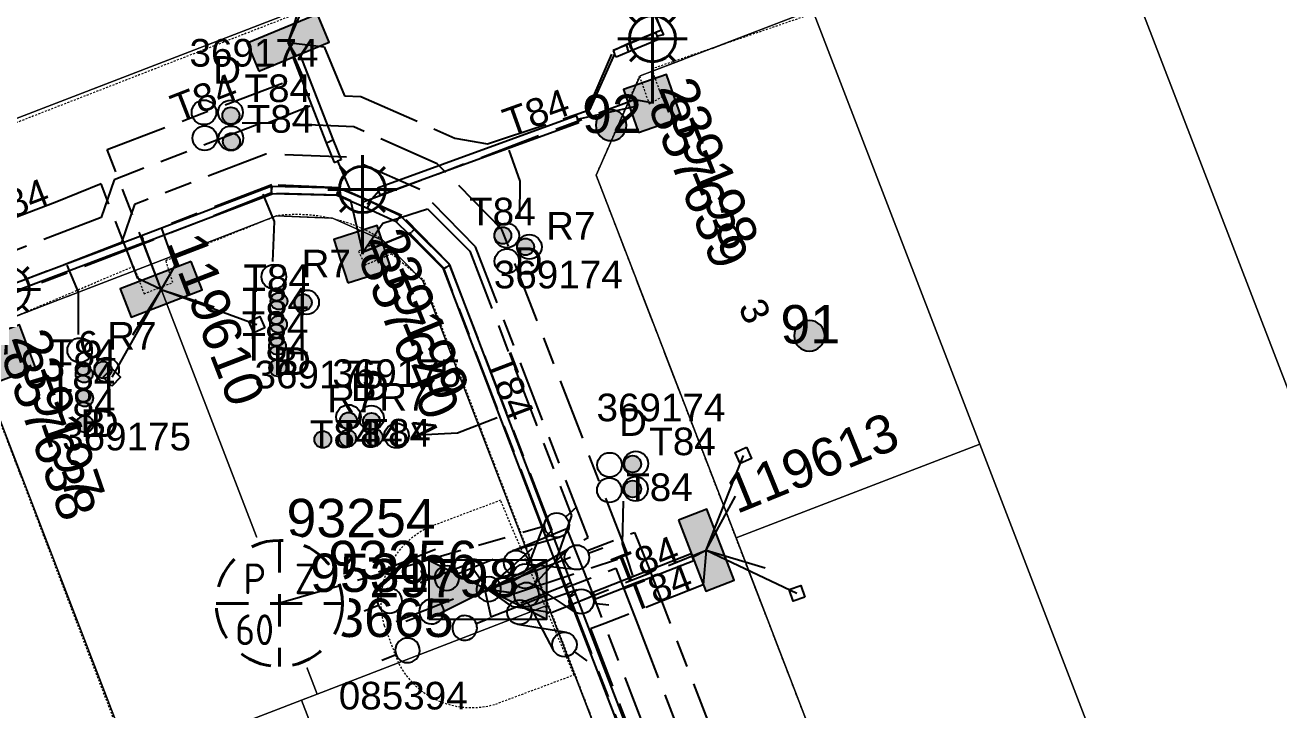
# Model space of a CAD drawing. Header units: metres. Extents: x 308616 to 310825, y 6264327 to 6267194.
# Drawn here: x 309909.7 to 309991.3, y 6266705 to 6266749.6 of the extents above; entities that cross this region are included whole.
import ezdxf
from ezdxf.enums import TextEntityAlignment as Align

# ---------------------------------------------------------------- set-up
doc = ezdxf.new("R2010")
doc.units = ezdxf.units.M
for name, pattern in [('Cable Exist UG', [8.2, 4, -1.2, 1.8, -1.2]), ('Dash', [5, 3, -2]), ('HIDDEN', [0.375, 0.25, -0.125]), ('HIDDEN2', [0.1875, 0.125, -0.0625])]:
    doc.linetypes.add(name, pattern=pattern)
doc.layers.get('0').update_dxf_attribs({"color": 6})
for name, color, linetype in [('_User Miscellaneous9', 7, 'Continuous'), ('Equip_HV_EXT', 7, 'Continuous'), ('Equip_LV_EXT', 7, 'Continuous'), ('Equip_SL_EXT', 7, 'Continuous'), ('Equip_SP_SL_EXT', 7, 'Continuous'), ('Mains_HV_EXT', 7, 'Continuous'), ('Mains_LV_EXT', 7, 'Continuous'), ('Mains_SL_EXT', 7, 'Continuous'), ('Services_SP_EXT', 7, 'Continuous'), ('Sub_SP_EXT', 7, 'Continuous'), ('SupportsOH_SP_TR_HV_LV_SL_EXT', 7, 'Continuous'), ('SupportsUG_SP_LV_EXT', 7, 'Continuous'), ('SupportsUG_SP_LV_SL_EXT', 7, 'Continuous'), ('Trench_SP_EXT', 7, 'Continuous')]:
    doc.layers.add(name, color=color, linetype=linetype)
for name, color, linetype, lineweight in [('Cadastre Developer_SP_EXT', 7, 'Continuous', 5), ('Cadastre Land Parcels_SP_EXT', 7, 'Continuous', 5), ('Cadastre Other Property_SP_EXT', 7, 'HIDDEN', 5), ('Cadastre Roads_SP_EXT', 7, 'Continuous', 5)]:
    doc.layers.add(name, color=color, linetype=linetype, lineweight=lineweight)
doc.styles.add('COLUMN_LABEL', font='arial.ttf')
doc.styles.add('iecARIAL', font='arial.ttf', dxfattribs={"height": 2})
doc.styles.add('IESYMBOL1', font='isocp.shx')
doc.styles.add('POLE_LABEL', font='arial.ttf')
doc.styles.add('SLCP_LABEL', font='arial.ttf', dxfattribs={"height": 3.5})
doc.styles.get("Standard").update_dxf_attribs({"font": 'arial.ttf'})
doc.styles.add('SWITCH_LABEL', font='arial.ttf', dxfattribs={"height": 2.5})

# ---------------------------------------------------------------- blocks, each defined once
blk = doc.blocks.new('SUB_PADMOUNT_EXT')
for points in [[(0, 0), (-3.84, 1.92), (-3.84, -1.92)], [(0, 0), (3.84, 1.92), (3.84, -1.92)]]:
    blk.add_hatch(color=256).paths.add_polyline_path(points)
for p, q in [((3.84, 1.92), (-3.84, -1.92)), ((-3.84, 1.92), (3.84, -1.92))]:
    blk.add_line(p, q)
blk.add_lwpolyline([(-3.84, -1.92), (3.84, -1.92), (3.84, 1.92), (-3.84, 1.92)], close=True)
for tag, height, flags, p in [('ASSET_NUM', 2.5, 8, (2, 2)), ('STREET_CODE', 0.2, 9, (1.5, 0)), ('OPERATING_VOLTAGE', 0.2, 9, (1.5, -0.6)), ('ORIENTATION', 0.2, 9, (1.5, -0.8)), ('CONSTRUCTED_VOLTAGE', 0.2, 9, (1.5, -0.2)), ('NO_PHASES', 0.2, 9, (1.5, -0.4)), ('OWNED_BY', 0.2, 9, (1.5, -1)), ('OPERATED_BY', 0.2, 9, (1.5, -1.2)), ('SECONDARY_VOLTAGE', 0.2, 9, (1.5, -1.6)), ('MAINTAINED_BY', 0.2, 9, (1.5, -1.4)), ('STATE', 0.2, 9, (1.5, -1.8)), ('SUBSTATION_TYPE', 0.2, 9, (1.5, -2.2)), ('USAGE', 0.2, 9, (1.5, -2.4)), ('PARENT', 0.2, 9, (1.5, -2)), ('STREETNAME', 0.2, 9, (1.5, -3)), ('SUBURB', 0.2, 9, (1.5, -3.2)), ('LEGEND', 0.2, 9, (1.5, -2.6)), ('LOCATION', 0.2, 9, (1.5, -2.8)), ('Z', 0.2, 1, (1.5, -3.6)), ('NOTES', 0.2, 9, (1.5, -3.4))]:
    blk.add_attdef(tag, text='', height=height, dxfattribs=dict(flags=flags)).set_placement(p, align=Align.MIDDLE_LEFT)
blk = doc.blocks.new('COLUMN_EXT')
blk.add_hatch(color=256).paths.add_polyline_path([(-1.485, 1.485), (-1.485, -1.485), (1.485, -1.485), (1.485, 1.485)])
blk.add_lwpolyline([(-1.485, -1.485), (1.485, -1.485), (1.485, 1.485), (-1.485, 1.485)], close=True)
for tag, height, style, flags, p in [('ASSET_NUM', 2.5, 'COLUMN_LABEL', 8, (2, 2)), ('STRUCTURE_PLANT_NUMBER', 0.2, 'POLE_LABEL', 9, (1.813, 0.031)), ('STREET_CODE', 0.2, 'COLUMN_LABEL', 9, (1.813, -0.2))]:
    blk.add_attdef(tag, text='', height=height, dxfattribs=dict(style=style, flags=flags)).set_placement(p, align=Align.MIDDLE_LEFT)
at = {"flags": 9}
for tag, p in [('OWNED_BY', (1.813, -0.6)), ('STATE', (1.813, -0.8)), ('COLUMN_TYPE', (1.813, -0.4)), ('STREETNAME', (1.813, -1.6)), ('USAGE', (1.813, -1)), ('LEGEND', (1.813, -1.2)), ('LOCATION', (1.813, -1.4)), ('SUBURB', (1.813, -1.8)), ('NOTES', (1.813, -2))]:
    blk.add_attdef(tag, text='', height=0.2, dxfattribs=at).set_placement(p, align=Align.MIDDLE_LEFT)
at = {"flags": 1}
blk.add_attdef('Z', (1.813, -2.351), '', height=0.2, dxfattribs=at)
blk = doc.blocks.new('PILLAR_EXT')
blk.add_hatch(color=256).paths.add_polyline_path([(-2.475, 0.99), (-2.475, -0.99), (2.475, -0.99), (2.475, 0.99)])
blk.add_lwpolyline([(-2.475, -0.99), (2.475, -0.99), (2.475, 0.99), (-2.475, 0.99)], close=True)
at = {"style": 'iecARIAL', "flags": 8}
blk.add_attdef('ASSET_NUM', (1.5, 3.5), '', height=2.5, dxfattribs=at)
for tag, p, flags in [('OWNED_BY', (0, -0.2), 9), ('STATE', (0, -0.4), 9), ('SUPPORT_TYPE', (0, -0.6), 9), ('USAGE', (0, -0.8), 9), ('LEGEND', (0, -1), 9), ('STREETNAME', (0, -1.8), 9), ('LOCATION', (0, -1.2), 9), ('NOTES', (0, -1.4), 9), ('PARENT', (0, -1.6), 9), ('SUBURB', (0, -2), 1)]:
    blk.add_attdef(tag, p, '', height=0.2, dxfattribs=dict(flags=flags))
blk = doc.blocks.new('DUCT_EXT')
blk.add_circle((0, 0.8), 0.8)
at = {"flags": 1}
blk.add_attdef('Z', (0, 0), '', height=0.2, dxfattribs=at)
at = {"flags": 9}
for tag, p in [('DUCT_CODE', (0, 0)), ('XSECT_TYPE', (0, -0.2)), ('STATE', (0, -0.6)), ('FB_REFERENCE', (0, -0.4)), ('NOTES', (0, -0.8))]:
    blk.add_attdef(tag, text='', height=0.2, dxfattribs=at).set_placement(p, align=Align.MIDDLE_LEFT)
blk = doc.blocks.new('SL_LANTERN_EXT')
at = {"lineweight": 40}
for p, q in [((0, 1.968), (0, 6.468)), ((-1.459, 5.676), (-1.061, 5.278)), ((1.458, 5.676), (1.06, 5.278)), ((-2.25, 4.218), (2.25, 4.218)), ((-1.459, 2.759), (-1.061, 3.157)), ((0, 0), (0, 2.721)), ((1.458, 2.759), (1.06, 3.157))]:
    blk.add_line(p, q, dxfattribs=at)
blk.add_circle((0, 4.218), 1.5, dxfattribs=at)
at = {"style": 'iecARIAL', "flags": 8}
blk.add_attdef('ASSET_NUM', (1.5, 1.5), '', height=2.5, dxfattribs=at)
for tag, p, height, flags in [('CONSTRUCTED_VOLTAGE', (0.981, -0.653), 0.2, 9), ('CONTROL_TYPE', (0.981, -0.853), 0.2, 9), ('LNUMBER', (2.181, -3.253), 2.5, 8), ('OPERATING_VOLTAGE', (0.981, -1.653), 0.2, 9), ('LANTERN_PURPOSE', (0.981, -1.053), 0.2, 9), ('LANTERN_TYPE', (0.981, -1.253), 0.2, 9), ('NO_PHASES', (0.981, -1.453), 0.2, 9), ('ORIENTATION', (0.981, -1.853), 0.2, 9), ('OWNED_BY', (0.981, -2.053), 0.2, 9), ('STATE', (0.981, -2.253), 0.2, 9), ('USAGE', (0.981, -2.453), 0.2, 9), ('CEXIST', (0.981, -2.653), 0.2, 9), ('CNEW', (0.981, -2.853), 0.2, 9), ('CNUMBER', (0.981, -3.053), 0.2, 9), ('CREMOVE', (0.981, -3.253), 0.2, 9), ('CREPLACE', (0.981, -3.453), 0.2, 9), ('LKINGHEIGHT', (0.981, -3.653), 0.2, 9), ('LBRACKET', (0.981, -3.853), 0.2, 9), ('LBRACKETVOCAB', (0.981, -4.053), 0.2, 9), ('LCATEGORY', (0.981, -4.253), 0.2, 9), ('LCHARGE1', (0.981, -4.453), 0.2, 9), ('LCHARGE1PERCENT', (0.981, -4.653), 0.2, 9), ('LCHARGE2', (0.981, -4.853), 0.2, 9), ('LCHARGE2PERCENT', (0.981, -5.053), 0.2, 9), ('LCHARGE3', (0.981, -5.253), 0.2, 9), ('LCHARGE3PERCENT', (0.981, -5.453), 0.2, 9), ('LEXIST', (0.981, -5.653), 0.2, 9), ('LLAMP', (0.981, -5.853), 0.2, 9), ('LLAMPVOCAB', (0.981, -6.053), 0.2, 9), ('LMAST', (0.981, -6.253), 0.2, 9), ('LMASTVOCAB', (0.981, -6.453), 0.2, 9), ('LNEW', (0.981, -6.653), 0.2, 9), ('LANTNUMBER', (0.981, -6.853), 0.2, 9), ('LOUTREACH', (0.981, -7.253), 0.2, 9), ('LOUTREACHVOCAB', (0.981, -7.453), 0.2, 9), ('LRATECODE', (0.981, -7.653), 0.2, 9), ('LREMOVE', (0.981, -7.853), 0.2, 9), ('LREPLACE', (0.981, -8.053), 0.2, 9), ('LTYPE', (0.981, -8.253), 0.2, 9), ('LTYPEVOCAB', (0.981, -8.453), 0.2, 9), ('LEGEND', (0.981, -8.653), 0.2, 9), ('LOCATION', (0.981, -8.853), 0.2, 9), ('NOTES', (0.981, -9.053), 0.2, 9), ('STREETNAME', (0.981, -9.253), 0.2, 9), ('SUBURB', (0.981, -9.453), 0.2, 1)]:
    blk.add_attdef(tag, p, '', height=height, dxfattribs=dict(flags=flags))
blk = doc.blocks.new('CCP_EXT')
at = {"flags": 9}
for tag, p in [('USAGE', (0, -1.2)), ('LEGEND', (0, -1.4)), ('LIFE_SUPPORT', (0, -1.6)), ('STATE', (0, -1.8)), ('NOTES', (0, -2))]:
    blk.add_attdef(tag, text='', height=0.2, dxfattribs=at).set_placement(p, align=Align.MIDDLE_LEFT)
blk.add_wipeout([(0, 0.566), (0.566, 0), (0, -0.566), (-0.566, 0)])
blk.add_lwpolyline([(-0.566, 0), (0, 0.566), (0.566, 0), (0, -0.566), (-0.566, 0)])
at = {"flags": 1}
blk.add_attdef('Z', (0, 0), '', height=0.2, dxfattribs=at)
at = {"flags": 9}
for tag, p in [('CCP_TYPE', (0, 0)), ('OPERATING_VOLTAGE', (0, -0.6)), ('ORIENTATION', (0, -0.8)), ('CONSTRUCTED_VOLTAGE', (0, -0.2)), ('NO_PHASES', (0, -0.4)), ('OWNED_BY', (0, -1))]:
    blk.add_attdef(tag, text='', height=0.2, dxfattribs=at).set_placement(p, align=Align.MIDDLE_LEFT)
blk = doc.blocks.new('POLE_EXT')
blk.add_hatch(color=256).paths.add_polyline_path([(-1, 0, 1), (1, 0, 1)])
blk.add_lwpolyline([(-1, 0, 1), (1, 0, 1)], format="xyb", close=True)
for tag, height, flags, p in [('pNumber', 2.5, 8, (-17.84, 2.067)), ('OWNED_BY', 0.2, 9, (1.355, -0.4)), ('SPECIAL_USE', 0.2, 9, (1.355, -0.8)), ('PARENT', 0.2, 9, (1.355, -0.6)), ('cLV', 0.2, 9, (1.355, -1.4)), ('STATE', 0.2, 9, (1.355, -1)), ('hDepth', 0.2, 9, (1.355, -1.6)), ('USAGE', 0.2, 9, (1.355, -1.2)), ('cHV', 0.2, 9, (1.355, -2)), ('hDia', 0.2, 9, (1.355, -1.8)), ('LBRACKET', 0.2, 9, (1.355, -2.2)), ('LExisting', 0.2, 9, (1.355, -2.4)), ('LANTNUMBER', 0.2, 9, (1.355, -2.6)), ('LOther', 0.2, 9, (1.355, -2.8)), ('LRemove', 0.2, 9, (1.355, -3)), ('LEGEND', 0.2, 9, (1.355, -3.2)), ('cLinedev', 0.2, 9, (1.355, -3.4)), ('pExisting', 0.2, 9, (1.355, -3.8)), ('LOCATION', 0.2, 9, (1.355, -3.6)), ('PFNUMBER', 0.2, 9, (1.355, -4)), ('pFooting', 0.2, 9, (1.355, -4.4)), ('pNew', 0.2, 9, (1.355, -4.6)), ('pRelocate', 0.2, 9, (1.355, -5)), ('NEWPFNUMBER', 0.2, 9, (1.355, -4.2)), ('pRemove', 0.2, 9, (1.355, -5.2)), ('pReplace', 0.2, 9, (1.355, -5.4)), ('pStay', 0.2, 9, (1.355, -5.6)), ('pType', 0.2, 9, (1.355, -5.8)), ('cspan', 0.2, 9, (1.355, -6)), ('STREETNAME', 0.2, 9, (1.355, -6.2)), ('SUBURB', 0.2, 9, (1.355, -6.4)), ('NOTES', 0.2, 9, (1.355, -6.6)), ('OPERATED_BY', 0.2, 9, (1.355, -7.014)), ('MAINTAINED_BY', 0.2, 9, (1.355, -6.814))]:
    blk.add_attdef(tag, text='', height=height, dxfattribs=dict(flags=flags)).set_placement(p, align=Align.MIDDLE_LEFT)
at = {"style": 'POLE_LABEL'}
for tag, height, flags, p in [('ASSET_NUM', 2.5, 8, (2, 2)), ('STRUCTURE_PLANT_NUMBER', 0.2, 9, (1.355, 0.028)), ('STREET_CODE', 0.2, 9, (1.355, -0.2))]:
    blk.add_attdef(tag, text='', height=height, dxfattribs=dict(at, flags=flags)).set_placement(p, align=Align.MIDDLE_LEFT)
at = {"flags": 1}
blk.add_attdef('Z', (1.355, -7.328), '', height=0.2, dxfattribs=at)
blk = doc.blocks.new('LV_UG_DFUSE_CLOSED_EXT')
for points in [[(1, 0), (0, 0)], [(5.04, 0.726), (2.156, -0.717)], [(5.049, -0.707), (2.156, 0.717)], [(6.2, 0.013), (7.2, 0.013)]]:
    blk.add_lwpolyline(points)
for centre in [(1.8, 0), (5.4, 0.011)]:
    blk.add_circle(centre, 0.8)
at = {"flags": 9}
for tag, p in [('ACTUAL_STATUS', (0, 0)), ('OPERATING_VOLTAGE', (0, -0.6)), ('ORIENTATION', (0, -0.8)), ('CONSTRUCTED_VOLTAGE', (0, -0.2)), ('NO_PHASES', (0, -0.4)), ('STATE', (0, -1)), ('SWITCH_TYPE', (0, -1.2)), ('USAGE', (0, -1.4)), ('NOTES', (0, -1.6))]:
    blk.add_attdef(tag, text='', height=0.2, dxfattribs=at).set_placement(p, align=Align.MIDDLE_LEFT)
at = {"flags": 1}
blk.add_attdef('Z', (0, 0), '', height=0.2, dxfattribs=at)
blk = doc.blocks.new('SWG_HOLEC_SU_EXT')
blk.add_line((1.8, -2), (5.8, -2))
for points in [[(1, 0), (0, 0)], [(6.6, 0), (7.6, 0)]]:
    blk.add_lwpolyline(points)
for points in [[(1.8, -0.8, 1), (1.8, 0.8, 1)], [(5.8, -0.8, 1), (5.8, 0.8, 1)]]:
    blk.add_lwpolyline(points, format="xyb", close=True)
at = {"style": 'SWITCH_LABEL', "flags": 8}
blk.add_attdef('ASSET_NUM', text='', height=2.5, rotation=179.95437, dxfattribs=at).set_placement((-2.4, 0), align=Align.MIDDLE_LEFT)
at = {"flags": 1}
blk.add_attdef('Z', (0, 0), '', height=0.2, dxfattribs=at)
at = {"flags": 9}
for tag, p in [('ACTUAL_STATUS', (0, -0.4)), ('CONSTRUCTED_VOLTAGE', (0, -0.6)), ('NO_PHASES', (0, -0.8)), ('OPERATING_VOLTAGE', (0, -1)), ('ORIENTATION', (0, -1.2)), ('OWNED_BY', (0, -1.4)), ('PARENT', (0, -1.6)), ('STATE', (0, -1.8)), ('SWITCH_TYPE', (0, -2)), ('USAGE', (0, -2.2)), ('LOCATION', (0, -2.4)), ('STREETNAME', (0, -2.6)), ('SUBURB', (0, -2.8)), ('NOTES', (0, -3))]:
    blk.add_attdef(tag, text='', height=0.2, dxfattribs=at).set_placement(p, align=Align.MIDDLE_LEFT)
at = {"style": 'SWITCH_LABEL', "flags": 9}
blk.add_attdef('STREET_CODE', text='', height=0.2, dxfattribs=at).set_placement((0, -0.2), align=Align.MIDDLE_LEFT)
blk = doc.blocks.new('CABLE_LARGE_EXT')
h = blk.add_hatch(color=256)
edge = h.paths.add_edge_path()
edge.add_arc((0, 0.55), 0.55, 0, 360)
blk.add_circle((0, 0.55), 0.55)
at = {"flags": 1}
blk.add_attdef('Z', (0, 0), '', height=0.2, dxfattribs=at)
at = {"flags": 9}
for tag, p in [('COND_CODE', (0, 0)), ('XSECT_SIZE', (0, -0.6)), ('STATE', (0, -0.4)), ('FB_REFERENCE', (0, -0.2)), ('NOTES', (0, -0.8))]:
    blk.add_attdef(tag, text='', height=0.2, dxfattribs=at).set_placement(p, align=Align.MIDDLE_LEFT)
blk = doc.blocks.new('SLCP_ZELL_EXT')
blk.add_wipeout([(-0.143, 4.54), (-0.427, 4.522), (-0.711, 4.486), (-0.991, 4.433), (-1.267, 4.362), (-1.539, 4.274), (-1.804, 4.169), (-2.062, 4.047), (-2.312, 3.91), (-2.553, 3.757), (-2.784, 3.589), (-3.004, 3.407), (-3.212, 3.212), (-3.407, 3.004), (-3.589, 2.784), (-3.757, 2.553), (-3.91, 2.312), (-4.047, 2.062), (-4.169, 1.804), (-4.274, 1.539), (-4.362, 1.267), (-4.433, 0.991), (-4.486, 0.711), (-4.522, 0.427), (-4.54, 0.143), (-4.54, -0.143), (-4.522, -0.427), (-4.486, -0.711), (-4.433, -0.991), (-4.362, -1.267), (-4.274, -1.539), (-4.169, -1.804), (-4.047, -2.062), (-3.91, -2.312), (-3.757, -2.553), (-3.589, -2.784), (-3.407, -3.004), (-3.212, -3.212), (-3.004, -3.407), (-2.784, -3.589), (-2.553, -3.757), (-2.312, -3.91), (-2.062, -4.047), (-1.804, -4.169), (-1.539, -4.274), (-1.267, -4.362), (-0.991, -4.433), (-0.711, -4.486), (-0.427, -4.522), (-0.143, -4.54), (0.143, -4.54), (0.427, -4.522), (0.711, -4.486), (0.991, -4.433), (1.267, -4.362), (1.539, -4.274), (1.804, -4.169), (2.062, -4.047), (2.312, -3.91), (2.553, -3.757), (2.784, -3.589), (3.004, -3.407), (3.212, -3.212), (3.407, -3.004), (3.589, -2.784), (3.757, -2.553), (3.91, -2.312), (4.047, -2.062), (4.169, -1.804), (4.274, -1.539), (4.362, -1.267), (4.433, -0.991), (4.486, -0.711), (4.522, -0.427), (4.54, -0.143), (4.54, 0.143), (4.522, 0.427), (4.486, 0.711), (4.433, 0.991), (4.362, 1.267), (4.274, 1.539), (4.169, 1.804), (4.047, 2.062), (3.91, 2.312), (3.757, 2.553), (3.589, 2.784), (3.407, 3.004), (3.212, 3.212), (3.004, 3.407), (2.784, 3.589), (2.553, 3.757), (2.312, 3.91), (2.062, 4.047), (1.804, 4.169), (1.539, 4.274), (1.267, 4.362), (0.991, 4.433), (0.711, 4.486), (0.427, 4.522), (0.143, 4.54)])
at = {"linetype": 'Dash', "lineweight": 40, "ltscale": 0.7}
for p, q in [((0, 4.109), (0, -4.109)), ((-4.109, 0), (4.109, 0))]:
    blk.add_line(p, q, dxfattribs=at)
blk.add_circle((0, 0), 4.109, dxfattribs=at)
at = {"lineweight": 40, "style": 'IESYMBOL1'}
for s, p in [('P', (-1.604, 0)), ('Z', (1.702, 0)), ('60', (-1.612, -3.312))]:
    blk.add_text(s, height=2, dxfattribs=at).set_placement(p, align=Align.BOTTOM_CENTER)
at = {"style": 'SLCP_LABEL'}
for tag, height, flags, p in [('ASSET_NUM', 2.5, 8, (2, 2)), ('STREET_CODE', 0.2, 9, (0, -0.2))]:
    blk.add_attdef(tag, text='', height=height, dxfattribs=dict(at, flags=flags)).set_placement(p, align=Align.MIDDLE_LEFT)
at = {"flags": 1}
blk.add_attdef('Z', (0, 0), '', height=0.2, dxfattribs=at)
at = {"flags": 9}
for tag, p in [('CONSTRUCTED_VOLTAGE', (0, -0.4)), ('CONTROL_TYPE', (0, -0.6)), ('NO_PHASES', (0, -0.8)), ('OPERATING_VOLTAGE', (0, -1)), ('ORIENTATION', (0, -1.2)), ('OWNED_BY', (0, -1.4)), ('USAGE', (0, -1.6)), ('STATE', (0, -2)), ('LOCATION', (0, -1.8)), ('NOTES', (0, -2.2))]:
    blk.add_attdef(tag, text='', height=0.2, dxfattribs=at).set_placement(p, align=Align.MIDDLE_LEFT)

msp = doc.modelspace()

# ---------------------------------------------------------------- linework, layer by layer
at = {"layer": '_User Miscellaneous9'}
for p, q in [((309950.749, 6266749.143), (309948.825, 6266748.341)), ((309950.934, 6266748.7), (309949.008, 6266747.897)), ((309950.749, 6266749.143), (309950.842, 6266748.922)), ((309950.934, 6266748.7), (309950.842, 6266748.922)), ((309927.579, 6266747.735), (309927.356, 6266747.648)), ((309927.579, 6266747.735), (309929.755, 6266742.146)), ((309948.825, 6266748.341), (309947.989, 6266748)), ((309947.989, 6266748), (309948.079, 6266747.778)), ((309948.169, 6266747.556), (309948.079, 6266747.778)), ((309949.008, 6266747.897), (309948.169, 6266747.556)), ((309948.825, 6266748.341), (309948.916, 6266748.119)), ((309949.008, 6266747.897), (309948.916, 6266748.119)), ((309927.132, 6266747.561), (309927.356, 6266747.648)), ((309927.132, 6266747.561), (309929.309, 6266741.968)), ((309932.646, 6266739.046), (309945.575, 6266743.755)), ((309945.575, 6266743.755), (309945.657, 6266743.529)), ((309932.81, 6266738.595), (309945.739, 6266743.304)), ((309945.739, 6266743.304), (309945.657, 6266743.529)), ((309929.309, 6266741.968), (309929.532, 6266742.057)), ((309929.309, 6266741.968), (309929.828, 6266740.696)), ((309929.755, 6266742.146), (309929.532, 6266742.057)), ((309929.755, 6266742.146), (309930.272, 6266740.878)), ((309929.828, 6266740.696), (309930.05, 6266740.787)), ((309930.272, 6266740.878), (309930.05, 6266740.787)), ((309925.708, 6266739.127), (309917.274, 6266735.923)), ((309925.755, 6266739.126), (309925.708, 6266739.127)), ((309925.708, 6266739.127), (309925.749, 6266738.886)), ((309925.744, 6266738.646), (309925.749, 6266738.886)), ((309925.755, 6266739.126), (309925.749, 6266738.886)), ((309925.791, 6266738.645), (309925.749, 6266738.886)), ((309930.11, 6266739.025), (309925.755, 6266739.126)), ((309930.006, 6266738.547), (309930.058, 6266738.786)), ((309930.11, 6266739.025), (309930.058, 6266738.786)), ((309932.174, 6266738.147), (309930.11, 6266739.025)), ((309932.646, 6266739.046), (309932.728, 6266738.821)), ((309932.81, 6266738.595), (309932.728, 6266738.821)), ((309925.791, 6266738.645), (309917.444, 6266735.474)), ((309930.006, 6266738.547), (309925.744, 6266738.646)), ((309925.744, 6266738.646), (309925.791, 6266738.645)), ((309931.987, 6266737.705), (309930.006, 6266738.547)), ((309931.979, 6266737.709), (309932.08, 6266737.926)), ((309931.987, 6266737.705), (309932.08, 6266737.926)), ((309932.174, 6266738.147), (309932.08, 6266737.926)), ((309932.182, 6266738.144), (309932.08, 6266737.926)), ((309934.13, 6266737.232), (309932.182, 6266738.144)), ((309933.852, 6266736.832), (309931.979, 6266737.709)), ((309934.13, 6266737.232), (309933.991, 6266737.032)), ((309935.035, 6266736.339), (309934.13, 6266737.232)), ((309933.852, 6266736.832), (309933.991, 6266737.032)), ((309934.698, 6266735.997), (309933.852, 6266736.832)), ((309935.035, 6266736.339), (309934.866, 6266736.168)), ((309935.035, 6266736.338), (309934.866, 6266736.168)), ((309937.353, 6266734.035), (309935.035, 6266736.338)), ((309917.233, 6266735.907), (309906.873, 6266731.998)), ((309917.401, 6266735.458), (309907.042, 6266731.549)), ((309917.275, 6266735.923), (309917.233, 6266735.907)), ((309917.233, 6266735.907), (309917.317, 6266735.682)), ((309917.274, 6266735.923), (309917.359, 6266735.698)), ((309917.275, 6266735.923), (309917.359, 6266735.698)), ((309917.401, 6266735.458), (309917.317, 6266735.682)), ((309917.444, 6266735.474), (309917.359, 6266735.698)), ((309917.443, 6266735.473), (309917.359, 6266735.698)), ((309917.443, 6266735.473), (309917.401, 6266735.458)), ((309934.697, 6266735.998), (309934.866, 6266736.168)), ((309936.942, 6266733.767), (309934.697, 6266735.998)), ((309934.698, 6266735.997), (309934.866, 6266736.168)), ((309936.942, 6266733.767), (309937.147, 6266733.901)), ((309937.353, 6266734.035), (309937.147, 6266733.901)), ((309945.258, 6266713.321), (309937.353, 6266734.035)), ((309944.81, 6266713.15), (309936.942, 6266733.767)), ((309946.651, 6266712.713), (309953.056, 6266715.224)), ((309953.056, 6266715.224), (309953.144, 6266715)), ((309946.826, 6266712.266), (309953.231, 6266714.777)), ((309953.231, 6266714.777), (309953.144, 6266715)), ((309944.81, 6266713.15), (309945.034, 6266713.236)), ((309944.811, 6266713.148), (309945.034, 6266713.236)), ((309945.105, 6266712.404), (309944.811, 6266713.148)), ((309945.257, 6266713.324), (309945.034, 6266713.236)), ((309945.258, 6266713.321), (309945.034, 6266713.236)), ((309945.552, 6266712.578), (309945.257, 6266713.324)), ((309945.552, 6266712.578), (309945.328, 6266712.491)), ((309954.654, 6266688.944), (309945.552, 6266712.578)), ((309946.651, 6266712.713), (309946.738, 6266712.49)), ((309945.105, 6266712.404), (309945.328, 6266712.491)), ((309954.206, 6266688.772), (309945.105, 6266712.404)), ((309946.826, 6266712.266), (309946.738, 6266712.49))]:
    msp.add_line(p, q, dxfattribs=at)
for points in [[(309923.824, 6266743.276), (309925.478, 6266743.276), (309928.261, 6266744.393)], [(309941.917, 6266737.109), (309941.929, 6266739.481), (309941.216, 6266741.493)], [(309925.826, 6266734.252), (309925.948, 6266736.859), (309925.21, 6266738.641)], [(309913.173, 6266729.497), (309913.175, 6266732.258), (309912.449, 6266734.01)], [(309934.924, 6266722.948), (309937.851, 6266723.082), (309940.441, 6266724.081)], [(309948.626, 6266718.628), (309948.58, 6266715.85), (309949.237, 6266713.795)]]:
    msp.add_lwpolyline(points, dxfattribs=at)
at = {"layer": 'Cadastre Land Parcels_SP_EXT', "linetype": 'Continuous'}
for points in [[(309920.512, 6266855.676), (309926.722, 6266839.548), (309932.999, 6266823.243), (309939.277, 6266806.938), (309945.492, 6266790.795), (309956.635, 6266761.853), (309960.949, 6266750.649), (309971.844, 6266722.351), (309982.732, 6266694.071), (309996.787, 6266699.335), (309996.787, 6266699.335), (309999.68, 6266705.755), (309932.546, 6266880.158)], [(309920.512, 6266855.676), (309926.722, 6266839.548), (309932.999, 6266823.243), (309939.277, 6266806.938), (309945.492, 6266790.795), (309956.635, 6266761.853), (309960.949, 6266750.649), (309971.844, 6266722.351), (309982.732, 6266694.071), (309996.787, 6266699.335), (309996.787, 6266699.335), (309999.68, 6266705.755), (309932.546, 6266880.158)], [(309907.793, 6266730.18), (309917.931, 6266734.084), (309926.077, 6266737.222), (309929.715, 6266737.074), (309933.043, 6266735.597), (309935.593, 6266732.998), (309943.734, 6266711.862), (309952.848, 6266688.2), (309949.96, 6266681.778), (309962.892, 6266686.629), (309966.637, 6266688.034), (309971.504, 6266689.859), (309965.023, 6266692.763), (309955.982, 6266716.243), (309946.881, 6266739.871), (309949.752, 6266746.336), (309960.949, 6266750.649), (309956.635, 6266761.853), (309946.513, 6266757.955), (309936.382, 6266754.053), (309926.263, 6266750.156), (309908.522, 6266743.324)], [(309909.242, 6266698.575), (309916.334, 6266701.307), (309916.711, 6266701.451), (309906.643, 6266727.592)]]:
    msp.add_lwpolyline(points, dxfattribs=at)
for points in [[(309926.263, 6266750.156), (309920.51, 6266765.094), (309898.103, 6266756.463), (309902.057, 6266746.194), (309908.522, 6266743.324), (309926.263, 6266750.156)], [(309971.844, 6266722.351), (309960.949, 6266750.649), (309949.752, 6266746.336), (309946.881, 6266739.871), (309955.982, 6266716.243), (309971.844, 6266722.351)], [(309943.734, 6266711.862), (309935.593, 6266732.998), (309933.043, 6266735.597), (309929.715, 6266737.074), (309926.077, 6266737.222), (309917.931, 6266734.084), (309928.717, 6266706.077), (309943.734, 6266711.862)], [(309927.704, 6266705.687), (309928.717, 6266706.077), (309917.931, 6266734.084), (309907.793, 6266730.18), (309906.643, 6266727.592), (309916.711, 6266701.451), (309927.704, 6266705.687)], [(309982.732, 6266694.071), (309971.844, 6266722.351), (309955.982, 6266716.243), (309965.023, 6266692.763), (309971.504, 6266689.859), (309982.732, 6266694.071)], [(309949.96, 6266681.778), (309952.848, 6266688.2), (309943.734, 6266711.862), (309928.717, 6266706.077), (309927.704, 6266705.687), (309938.561, 6266677.502), (309949.96, 6266681.778)], [(309938.561, 6266677.502), (309927.704, 6266705.687), (309916.711, 6266701.451), (309916.334, 6266701.307), (309927.152, 6266673.221), (309938.561, 6266677.502)]]:
    msp.add_lwpolyline(points, close=True, dxfattribs=at)
at = {"layer": 'Cadastre Other Property_SP_EXT', "linetype": 'HIDDEN2'}
msp.add_lwpolyline([(309956.603, 6266761.757), (309908.993, 6266743.234)], dxfattribs=at)
msp.add_lwpolyline([(309945.435, 6266707.328), (309940.655, 6266718.698), (309936.107, 6266716.986), (309936.107, 6266716.986, 0.379005), (309933.076, 6266710.539), (309933.076, 6266710.539), (309934.03, 6266708.033), (309934.03, 6266708.033, 0.359662), (309940.336, 6266705.422), (309940.336, 6266705.422), (309945.435, 6266707.328)], format="xyb", close=True, dxfattribs=at)
at = {"layer": 'Mains_LV_EXT', "linetype": 'Cable Exist UG'}
for points in [[(309926.834, 6266748.506), (309929.169, 6266748.233), (309929.169, 6266748.233), (309930.494, 6266745.049), (309930.494, 6266745.049), (309931.565, 6266745.006), (309937.685, 6266742.29), (309939.8, 6266741.906), (309946.317, 6266744.077), (309946.317, 6266744.077), (309947.989, 6266747.983), (309948.812, 6266748.389), (309948.812, 6266748.389), (309951.13, 6266749.345), (309948.681, 6266755.52), (309947.381, 6266756.185)], [(309918.563, 6266732.431), (309915.056, 6266741.55), (309915.056, 6266741.55), (309927.761, 6266746.365), (309926.834, 6266748.506)], [(309939.75, 6266712.916), (309941.372, 6266711.792), (309943.966, 6266711.393), (309954.048, 6266715.442)], [(309954.048, 6266715.442), (309953.84, 6266713.18), (309953.84, 6266713.18), (309947.443, 6266710.671), (309946.504, 6266710.32), (309946.504, 6266710.32), (309955.065, 6266688.112), (309951.776, 6266681.056), (309950.561, 6266679.888)]]:
    msp.add_lwpolyline(points, dxfattribs=at)
msp.add_lwpolyline([(309918.563, 6266732.431), (309917.039, 6266733.145), (309914.654, 6266739.302), (309914.654, 6266739.302), (309911.665, 6266738.101), (309905.577, 6266735.799), (309901.868, 6266734.348), (309901.202, 6266736.129), (309899.067, 6266737.06), (309899.067, 6266737.06, -0.203665), (309899.041, 6266737.09), (309899.041, 6266737.09), (309898.99, 6266737.26), (309898.267, 6266739.1), (309895.546, 6266745.942), (309892.221, 6266754.231), (309896.309, 6266755.557)], format="xyb", dxfattribs=at)
at = {"layer": 'Mains_SL_EXT', "linetype": 'Cable Exist UG'}
msp.add_lwpolyline([(309931.693, 6266734.854), (309931.72, 6266738.13), (309931.72, 6266738.13), (309949.363, 6266744.803), (309950.472, 6266744.597)], dxfattribs=at)
at = {"layer": 'Services_SP_EXT'}
msp.add_lwpolyline([(309926.834, 6266748.506), (309929.568, 6266754.834)], dxfattribs=at)
at = {"layer": 'Trench_SP_EXT', "linetype": 'Cable Exist UG'}
for points in [[(309926.834, 6266748.506), (309928.307, 6266753.002)], [(309950.638, 6266750.4), (309951.255, 6266749.023), (309950.842, 6266748.922)], [(309927.356, 6266747.648), (309926.834, 6266748.506)], [(309948.079, 6266747.778), (309946.201, 6266743.604)], [(309945.657, 6266743.529), (309950.472, 6266744.597)], [(309930.05, 6266740.787), (309930.858, 6266738.891)], [(309932.728, 6266738.821), (309931.962, 6266737.959)], [(309918.563, 6266732.431), (309917.335, 6266735.705)], [(309931.692, 6266734.854), (309934.828, 6266736.147)], [(309918.563, 6266732.431), (309916.699, 6266729.447)], [(309918.563, 6266732.431), (309922.01, 6266731.306)], [(309954.048, 6266715.442), (309956.247, 6266719.513)], [(309953.144, 6266715), (309954.048, 6266715.442)], [(309954.048, 6266715.442), (309958.389, 6266714.153)], [(309941.963, 6266712.023), (309945.006, 6266713.215)], [(309946.738, 6266712.49), (309945.543, 6266711.999)]]:
    msp.add_lwpolyline(points, dxfattribs=at)

# ---------------------------------------------------------------- block references
at = {"layer": '_User Miscellaneous9'}
for name, p in [('DUCT_EXT', (309921.349, 6266743.164)), ('DUCT_EXT', (309923.075, 6266743.159)), ('CABLE_LARGE_EXT', (309923.103, 6266743.202)), ('DUCT_EXT', (309921.399, 6266741.485)), ('DUCT_EXT', (309923.1, 6266741.473)), ('CABLE_LARGE_EXT', (309923.135, 6266741.511)), ('DUCT_EXT', (309930.758, 6266723.321)), ('DUCT_EXT', (309932.248, 6266723.26)), ('CABLE_LARGE_EXT', (309930.758, 6266723.321)), ('CABLE_LARGE_EXT', (309932.26, 6266723.286)), ('CABLE_LARGE_EXT', (309929.083, 6266722.108)), ('CABLE_LARGE_EXT', (309930.703, 6266722.185)), ('CABLE_LARGE_EXT', (309932.43, 6266722.253)), ('DUCT_EXT', (309933.888, 6266722.103))]:
    msp.add_blockref(name, p, dxfattribs=at)
for name, p, rotation in [('CABLE_LARGE_EXT', (309940.255, 6266735.94), 270.1187689702226), ('DUCT_EXT', (309940.255, 6266735.94), 269.9999999999998), ('CABLE_LARGE_EXT', (309941.732, 6266735.202), 270.1187689702226), ('DUCT_EXT', (309941.732, 6266735.202), 269.9999999999998), ('DUCT_EXT', (309940.268, 6266734.265), 269.9999999999998), ('DUCT_EXT', (309925.093, 6266733.257), 269.9999999999998), ('DUCT_EXT', (309927.231, 6266731.592), 269.9999999999998), ('CABLE_LARGE_EXT', (309927.261, 6266731.576), 269.9999999999998), ('DUCT_EXT', (309912.456, 6266728.465), 269.9999999999998), ('CABLE_LARGE_EXT', (309913.006, 6266726.917), 269.9999999999998), ('DUCT_EXT', (309914.212, 6266727.2), 269.9999999999998), ('CABLE_LARGE_EXT', (309925.599, 6266727.318), 269.9999999999998), ('CABLE_LARGE_EXT', (309913.034, 6266725.349), 269.9999999999998), ('CABLE_LARGE_EXT', (309913.052, 6266723.662), 269.9999999999998), ('DUCT_EXT', (309946.951, 6266720.997), 269.9999999999998), ('DUCT_EXT', (309948.661, 6266721.089), 269.9999999999998), ('CABLE_LARGE_EXT', (309948.702, 6266721.055), 270.1187689702226), ('DUCT_EXT', (309946.935, 6266719.356), 269.9999999999998), ('DUCT_EXT', (309948.643, 6266719.449), 269.9999999999998), ('CABLE_LARGE_EXT', (309948.702, 6266719.43), 270.1187689702226)]:
    msp.add_blockref(name, p, dxfattribs=dict(at, rotation=rotation))
at = {"layer": 'Equip_HV_EXT'}
ref = msp.add_blockref('SWG_HOLEC_SU_EXT', (309938.832, 6266714.29), dxfattribs=dict(at, rotation=201.6708167453749))
ref.add_attrib('ASSET_NUM', '93254', dxfattribs={"layer": '0', "height": 2.5, "style": 'SWITCH_LABEL'}).set_placement((309936.433, 6266715.54), align=Align.BOTTOM_RIGHT)
ref = msp.add_blockref('SWG_HOLEC_SU_EXT', (309941.558, 6266713.559), dxfattribs=dict(at, rotation=201.3489005513244))
ref.add_attrib('ASSET_NUM', '93256', dxfattribs={"layer": '0', "height": 2.5, "style": 'SWITCH_LABEL'}).set_placement((309939.159, 6266714.809), align=Align.MIDDLE_RIGHT)
ref = msp.add_blockref('SWG_HOLEC_SU_EXT', (309939.998, 6266711.041), dxfattribs=dict(at, rotation=201.4421790419679))
ref.add_attrib('ASSET_NUM', '93665', dxfattribs={"layer": '0', "height": 2.5, "style": 'SWITCH_LABEL'}).set_placement((309937.599, 6266712.291), align=Align.TOP_RIGHT)
at = {"layer": 'Equip_LV_EXT'}
for p, rotation in [((309940.333, 6266713.419), 42.4217746027304), ((309940.544, 6266713.141), 19.77662475617062), ((309940.558, 6266712.776), 352.7150087933127), ((309940.436, 6266712.463), 323.9999999316869)]:
    msp.add_blockref('LV_UG_DFUSE_CLOSED_EXT', p, dxfattribs=dict(at, rotation=rotation))
at = {"layer": 'Equip_SP_SL_EXT'}
ref = msp.add_blockref('SL_LANTERN_EXT', (309950.543, 6266744.542), dxfattribs=at)
ref.add_attrib('ASSET_NUM', '239198', dxfattribs={"layer": '0', "height": 2.5, "rotation": 291.99318, "style": 'iecARIAL'}).set_placement((309952.043, 6266746.042), align=Align.MIDDLE_LEFT)
ref = msp.add_blockref('SL_LANTERN_EXT', (309931.662, 6266734.718), dxfattribs=at)
ref.add_attrib('ASSET_NUM', '239199', dxfattribs={"layer": '0', "height": 2.5, "rotation": 292.2759, "style": 'iecARIAL'}).set_placement((309933.162, 6266736.218), align=Align.MIDDLE_LEFT)
ref = msp.add_blockref('SL_LANTERN_EXT', (309908.467, 6266728.211), dxfattribs=at)
ref.add_attrib('ASSET_NUM', '239197', dxfattribs={"layer": '0', "height": 2.5, "rotation": 289.09349, "style": 'iecARIAL'}).set_placement((309909.967, 6266729.711), align=Align.MIDDLE_LEFT)
at = {"layer": 'Sub_SP_EXT'}
ref = msp.add_blockref('SUB_PADMOUNT_EXT', (309939.825, 6266712.877), dxfattribs=at)
ref.add_attrib('ASSET_NUM', '29798', dxfattribs={"layer": '0', "height": 2.5}).set_placement((309941.825, 6266713.627), align=Align.MIDDLE_RIGHT)
at = {"layer": 'SupportsOH_SP_TR_HV_LV_SL_EXT'}
ref = msp.add_blockref('POLE_EXT', (309947.851, 6266743.12), dxfattribs=at)
ref.add_attrib('ASSET_NUM', '92', dxfattribs={"layer": '0', "height": 2.5, "style": 'POLE_LABEL'}).set_placement((309949.851, 6266743.87), align=Align.MIDDLE_RIGHT)
ref = msp.add_blockref('POLE_EXT', (309960.758, 6266729.412), dxfattribs=at)
ref.add_attrib('ASSET_NUM', '91', dxfattribs={"layer": '0', "height": 2.5, "style": 'POLE_LABEL'}).set_placement((309962.758, 6266730.162), align=Align.MIDDLE_RIGHT)
at = {"layer": 'SupportsUG_SP_LV_EXT'}
ref = msp.add_blockref('PILLAR_EXT', (309926.834, 6266748.506), dxfattribs=dict(at, rotation=22.42180550180084))
ref.add_attrib('ASSET_NUM', '119611', dxfattribs={"layer": '0', "height": 2.5, "rotation": 290.77249, "style": 'iecARIAL'}).set_placement((309928.334, 6266752.006), align=Align.MIDDLE_RIGHT)
ref = msp.add_blockref('PILLAR_EXT', (309918.563, 6266732.431), dxfattribs=dict(at, rotation=201.0622477185547))
ref.add_attrib('ASSET_NUM', '119610', dxfattribs={"layer": '0', "height": 2.5, "rotation": 291.06135, "style": 'iecARIAL'}).set_placement((309920.063, 6266735.931), align=Align.MIDDLE_LEFT)
ref = msp.add_blockref('PILLAR_EXT', (309954.048, 6266715.442), dxfattribs=dict(at, rotation=291.1900777748208))
ref.add_attrib('ASSET_NUM', '119613', dxfattribs={"layer": '0', "height": 2.5, "rotation": 22.21069, "style": 'iecARIAL'}).set_placement((309955.548, 6266718.942), align=Align.MIDDLE_LEFT)
at = {"layer": 'SupportsUG_SP_LV_SL_EXT'}
ref = msp.add_blockref('COLUMN_EXT', (309950.543, 6266744.542), dxfattribs=dict(at, rotation=19.30955315757447))
ref.add_attrib('ASSET_NUM', '857639', dxfattribs={"layer": '0', "height": 2.5, "rotation": 291.99318, "style": 'COLUMN_LABEL'}).set_placement((309952.543, 6266745.292), align=Align.TOP_LEFT)
ref = msp.add_blockref('COLUMN_EXT', (309931.662, 6266734.718), dxfattribs=dict(at, rotation=17.83669253269242))
ref.add_attrib('ASSET_NUM', '857640', dxfattribs={"layer": '0', "height": 2.5, "rotation": 292.2759, "style": 'COLUMN_LABEL'}).set_placement((309933.662, 6266735.468), align=Align.TOP_LEFT)
ref = msp.add_blockref('COLUMN_EXT', (309908.467, 6266728.211), dxfattribs=dict(at, rotation=20.36697155591132))
ref.add_attrib('ASSET_NUM', '857638', dxfattribs={"layer": '0', "height": 2.5, "rotation": 290.04302, "style": 'COLUMN_LABEL'}).set_placement((309910.467, 6266728.961), align=Align.TOP_LEFT)

# ---------------------------------------------------------------- texts
at = {"layer": '_User Miscellaneous9'}
for s, p in [('369174', (309920.405, 6266746.943)), ('D', (309921.946, 6266745.826)), ('T84', (309923.985, 6266744.632)), ('T84', (309924.126, 6266742.636)), ('T84', (309938.606, 6266736.6)), ('R7', (309943.618, 6266735.677)), ('R7', (309927.699, 6266733.216)), ('D', (309941.574, 6266733.382)), ('T84', (309923.918, 6266732.256)), ('369174', (309940.215, 6266732.498)), ('R7', (309915.044, 6266728.506)), ('B', (309925.828, 6266726.852)), ('D', (309926.496, 6266726.862)), ('369175', (309924.639, 6266725.986)), ('369175', (309929.703, 6266726.078)), ('B', (309930.905, 6266725.173)), ('D', (309931.577, 6266725.202)), ('R7', (309929.368, 6266724.431)), ('R7', (309932.75, 6266724.537)), ('369174', (309946.901, 6266723.843)), ('B', (309913.307, 6266722.813)), ('D', (309913.984, 6266722.815)), ('T84', (309931.791, 6266722.197)), ('D', (309948.367, 6266722.89)), ('369175', (309912.114, 6266721.945)), ('T84', (309928.239, 6266722.101)), ('T84', (309929.964, 6266722.127)), ('T84', (309950.33, 6266721.633)), ('T84', (309948.829, 6266718.645))]:
    msp.add_text(s, height=1.8, dxfattribs=at).set_placement(p)
at = {"layer": 'Cadastre Land Parcels_SP_EXT'}
for s, rotation, p in [('3', 294.59411, (309956.098, 6266731.291)), ('6', 16.89555, (309913.523, 6266727.754)), ('4', 296.32072, (309934.449, 6266723.601))]:
    msp.add_text(s, height=1.8, rotation=rotation, dxfattribs=at).set_placement(p)
at = {"layer": 'Cadastre Other Property_SP_EXT'}
msp.add_text('085394', height=1.8, dxfattribs=at).set_placement((309930.123, 6266705.071))
at = {"layer": 'Mains_LV_EXT'}
for rotation, p in [(21.2141, (309919.637, 6266743.314)), (19.68292, (309941.222, 6266742.398)), (20.96717, (309907.392, 6266736.485)), (291.02432, (309939.655, 6266727.763)), (21.55151, (309948.406, 6266713.173)), (21.00069, (309949.26, 6266711.381))]:
    msp.add_text('T84', height=1.8, rotation=rotation, dxfattribs=at).set_placement(p)

# ---------------------------------------------------------------- next in the draw order: block references
at = {"layer": 'Services_SP_EXT'}
for p, rotation in [((309924.786, 6266730.137), 159.0622475799566), ((309915.356, 6266726.705), 90.0000000000002), ((309956.459, 6266721.617), 249.1900778429271), ((309959.947, 6266712.64), 153.1900776818215)]:
    msp.add_blockref('CCP_EXT', p, dxfattribs=dict(at, rotation=rotation))

# ---------------------------------------------------------------- next in the draw order: block references
for p, rotation in [((309924.786, 6266730.137), 159.0622475799566), ((309915.356, 6266726.705), 90.0000000000002), ((309956.459, 6266721.617), 249.1900778429271), ((309959.947, 6266712.64), 153.1900776818215)]:
    msp.add_blockref('CCP_EXT', p, dxfattribs=dict(at, rotation=rotation))

# ---------------------------------------------------------------- next in the draw order: linework, layer by layer
at = {"layer": 'Cadastre Developer_SP_EXT', "linetype": 'Dash'}
for points in [[(309907.792, 6266730.181), (309917.931, 6266734.085), (309926.076, 6266737.222), (309929.716, 6266737.074), (309933.044, 6266735.597), (309935.594, 6266732.997), (309943.733, 6266711.862), (309952.848, 6266688.2), (309949.961, 6266681.777), (309962.892, 6266686.628), (309966.638, 6266688.034), (309971.504, 6266689.859), (309965.023, 6266692.763), (309955.982, 6266716.243), (309946.881, 6266739.871), (309949.752, 6266746.335), (309960.949, 6266750.649), (309956.635, 6266761.852), (309946.512, 6266757.956), (309936.383, 6266754.053), (309926.263, 6266750.156), (309908.522, 6266743.324)], [(309909.242, 6266698.574), (309916.334, 6266701.306), (309916.712, 6266701.451), (309906.644, 6266727.591)]]:
    msp.add_lwpolyline(points, dxfattribs=at)
at = {"layer": 'Cadastre Other Property_SP_EXT', "linetype": 'HIDDEN2'}
for points in [[(309965.023, 6266692.763), (309946.881, 6266739.871), (309949.701, 6266746.321), (309950.322, 6266744.516), (309951.163, 6266744.969), (309950.492, 6266746.804), (309960.974, 6266750.407)], [(309909.112, 6266698.525), (309916.626, 6266701.419), (309906.643, 6266727.592)]]:
    msp.add_lwpolyline(points, dxfattribs=at)
msp.add_lwpolyline([(309908.808, 6266730.571), (309916.77, 6266733.936), (309917.449, 6266732.15), (309919.312, 6266732.875), (309918.867, 6266734.322), (309926.061, 6266737.224), (309926.061, 6266737.224, -0.176064), (309932.973, 6266735.667), (309932.973, 6266735.667), (309931.408, 6266734.923), (309931.812, 6266734.017), (309933.551, 6266734.751), (309935.632, 6266733.068), (309952.621, 6266688.788)], format="xyb", dxfattribs=at)
at = {"layer": 'Cadastre Roads_SP_EXT', "linetype": 'Continuous'}
msp.add_lwpolyline([(310021.618, 6266708.636), (310015.138, 6266711.547), (310002.575, 6266744.221), (309989.624, 6266777.815), (309983.148, 6266794.613), (309976.673, 6266811.41), (309970.198, 6266828.208), (309963.723, 6266845.006), (309957.247, 6266861.803), (309947.556, 6266886.944), (309932.546, 6266880.158), (309999.68, 6266705.755), (309996.787, 6266699.335), (310021.618, 6266708.636)], close=True, dxfattribs=at)
at = {"layer": 'Mains_HV_EXT', "linetype": 'Cable Exist UG'}
for points in [[(309939.661, 6266712.761), (309941.464, 6266713.561), (309949.376, 6266716.602), (309949.376, 6266716.602), (309950.256, 6266714.403), (309950.256, 6266714.403), (309959.552, 6266690.268), (309961.462, 6266690.915), (309961.462, 6266690.915), (309970.521, 6266687.369), (309971.752, 6266686.719), (309971.752, 6266686.719), (309983.786, 6266691.262), (309985.005, 6266691.719), (309985.005, 6266691.719), (309999.009, 6266696.964), (310002.415, 6266704.523), (310002.179, 6266707.426), (310011.58, 6266710.764)], [(309939.661, 6266712.761), (309940.02, 6266711.113), (309948.152, 6266714.276), (309948.152, 6266714.276), (309949.473, 6266710.872), (309958.369, 6266687.776), (309961.296, 6266688.707), (309969.588, 6266685.6), (309971.615, 6266684.529), (309984.49, 6266689.39), (309985.707, 6266689.846), (310000.491, 6266695.383), (310004.45, 6266704.171), (310004.297, 6266706.056), (310012.25, 6266708.879), (310012.856, 6266709.158)]]:
    msp.add_lwpolyline(points, dxfattribs=at)
at = {"layer": 'Mains_SL_EXT', "linetype": 'Cable Exist UG'}
msp.add_lwpolyline([(309931.693, 6266734.854), (309930.908, 6266738.196), (309930.908, 6266738.196), (309930.094, 6266738.564), (309925.705, 6266738.69), (309925.705, 6266738.69), (309917.303, 6266735.353), (309907.783, 6266731.718), (309908.543, 6266729.907), (309908.374, 6266728.196)], dxfattribs=at)
at = {"layer": 'Services_SP_EXT'}
for points in [[(309918.563, 6266732.431), (309915.356, 6266726.705)], [(309918.563, 6266732.431), (309924.786, 6266730.137)], [(309954.048, 6266715.442), (309956.459, 6266721.617)], [(309954.048, 6266715.442), (309959.947, 6266712.64)]]:
    msp.add_lwpolyline(points, dxfattribs=at)

# ---------------------------------------------------------------- next in the draw order: block references
at = {"layer": '_User Miscellaneous9', "rotation": 269.9999999999998}
for p in [(309925.678, 6266731.666), (309925.648, 6266730.154), (309925.582, 6266728.724), (309914.239, 6266727.187)]:
    msp.add_blockref('CABLE_LARGE_EXT', p, dxfattribs=at)

# ---------------------------------------------------------------- next in the draw order: texts
at = {"layer": '_User Miscellaneous9'}
for p in [(309923.841, 6266730.737), (309923.807, 6266729.21), (309911.323, 6266727.384), (309923.832, 6266727.79), (309911.237, 6266725.892), (309911.258, 6266724.148)]:
    msp.add_text('T84', height=1.8, dxfattribs=at).set_placement(p)

# ---------------------------------------------------------------- next in the draw order: block references
at = {"layer": 'Equip_SL_EXT'}
ref = msp.add_blockref('SLCP_ZELL_EXT', (309926.255, 6266711.975), dxfattribs=at)
ref.add_attrib('ASSET_NUM', '9531', (309928.255, 6266712.725), dxfattribs={"layer": '0', "height": 2.5, "style": 'SLCP_LABEL'})

# ---------------------------------------------------------------- next in the draw order: linework, layer by layer
at = {"layer": 'Mains_HV_EXT', "linetype": 'Cable Exist UG'}
msp.add_lwpolyline([(309852.755, 6266654.78), (309855.456, 6266647.932), (309852.564, 6266642.05), (309867.362, 6266647.606), (309867.362, 6266647.606), (309891.479, 6266656.636), (309928.479, 6266670.515), (309939.614, 6266674.693), (309939.614, 6266674.693), (309952.184, 6266679.408), (309956.097, 6266688.111), (309946.533, 6266712.94), (309944.968, 6266716.847), (309938.832, 6266714.29), (309939.825, 6266712.877)], dxfattribs=at)
at = {"layer": 'Mains_LV_EXT', "linetype": 'Cable Exist UG'}
for points in [[(309939.75, 6266712.916), (309941.619, 6266712.646), (309941.619, 6266712.646), (309948.96, 6266715.095), (309940.733, 6266736.342), (309936.525, 6266740.617), (309931.102, 6266743.023), (309925.079, 6266743.267), (309915.494, 6266739.576), (309914.654, 6266737.109), (309906.379, 6266733.931)], [(309939.75, 6266712.916), (309941.576, 6266713.518), (309946.353, 6266716.27), (309946.353, 6266716.27), (309939.024, 6266735.212), (309935.36, 6266738.966), (309930.615, 6266741.041), (309925.364, 6266741.235), (309916.817, 6266737.957), (309915.988, 6266735.48), (309915.988, 6266735.48), (309907.035, 6266732.033), (309901.381, 6266729.856), (309901.381, 6266729.856), (309903.512, 6266724.258), (309899.151, 6266722.535), (309898.018, 6266721.996)], [(309939.75, 6266712.916), (309944.024, 6266716.727), (309944.024, 6266716.727), (309937.311, 6266734.093), (309934.228, 6266737.246), (309930.166, 6266739.058), (309925.769, 6266739.243), (309918.566, 6266736.474), (309919.453, 6266733.958), (309918.563, 6266732.431)]]:
    msp.add_lwpolyline(points, dxfattribs=at)
at = {"layer": 'Mains_SL_EXT', "linetype": 'Cable Exist UG'}
for points in [[(309931.693, 6266734.854), (309932.981, 6266736.736), (309935.899, 6266737.685), (309935.899, 6266737.685), (309938.647, 6266734.929), (309945.267, 6266717.706), (309944.246, 6266714.771), (309944.246, 6266714.771), (309945.14, 6266712.417), (309954.275, 6266688.719), (309950.598, 6266687.7)], [(309926.352, 6266712.041), (309943.394, 6266716.988), (309943.394, 6266716.988), (309936.951, 6266733.821), (309934.718, 6266736.102), (309931.692, 6266734.854)]]:
    msp.add_lwpolyline(points, dxfattribs=at)

doc.saveas('drawing.dxf')
